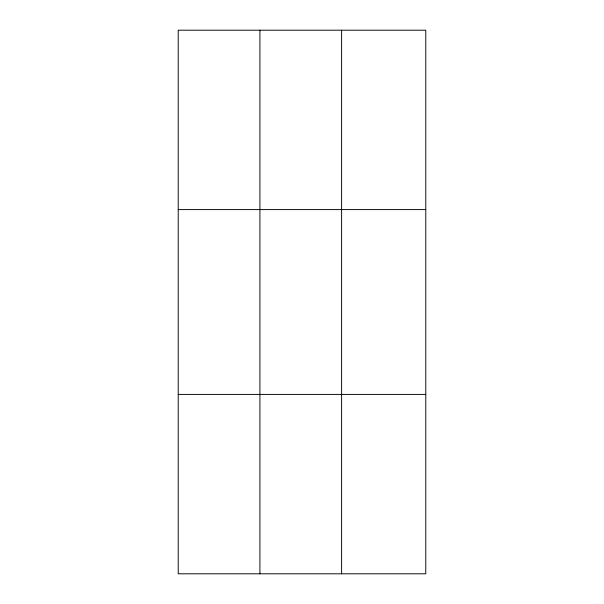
<?xml version="1.0" encoding="UTF-8"?>
<svg xmlns="http://www.w3.org/2000/svg" width="604" height="604" viewBox="0 0 604 604"><rect width="100%" height="100%" fill="white"/><g stroke="black" fill="none" stroke-linecap="round" stroke-linejoin="round"><path stroke-width="0.91" d="M259.916 573.8L259.916 30.2M341.607 573.8L341.607 30.2M425.775 209.588L425.775 30.2L178.225 30.2L178.225 573.8L425.775 573.8L425.775 209.588L178.225 209.588M178.225 394.412L425.775 394.412"/></g></svg>
